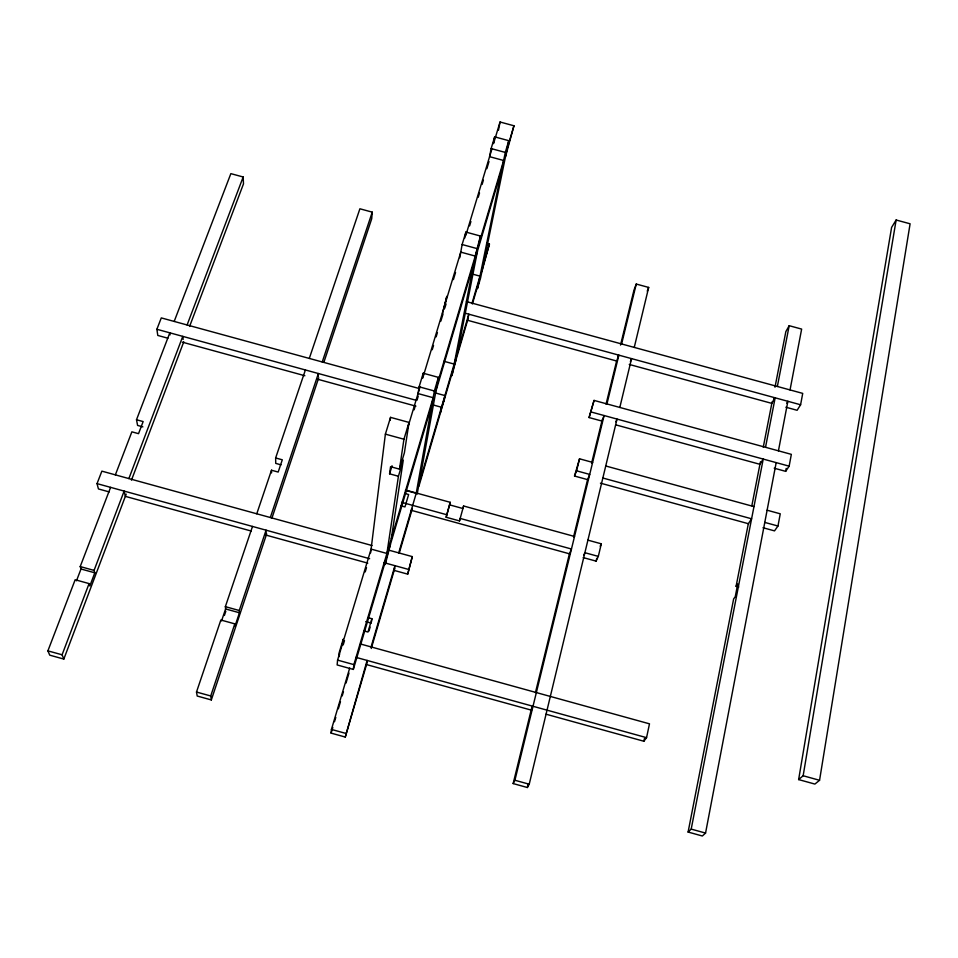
<?xml version="1.0" encoding="UTF-8"?>
<svg xmlns="http://www.w3.org/2000/svg" width="958" height="958" viewBox="0 0 958 958"><rect width="100%" height="100%" fill="white"/><g stroke="black" fill="none" stroke-linecap="round" stroke-linejoin="round"><path stroke-width="1.44" d="M318.272 376.47L318.379 373.524L270.312 517.524M309.29 358.436L359.897 208.784L372.255 212.149L371.704 218.795L323.924 362.148M367.07 662.768L345.263 737.049L331.109 733.121L331.432 729.421L349.73 668.001M391.307 538.647L403.282 460.079L398.42 476.258L386.912 553.461L371.093 549.102L337.575 660.11L337.144 664.948L353.322 669.426L431.998 404.336M342.952 642.088L343.227 639.225L339.156 652.709L338.773 656.913L339.587 654.23M345.263 737.049L367.13 660.433L366.83 662.517M353.322 669.426L353.885 664.624L433.172 397.714L418.059 393.57L419.125 386.804L423.232 373.225L438.417 377.368L417.161 494.124M370.626 552.862L385.379 434.142L390.553 417.365L409.018 422.43L404.384 452.847L399.486 469.145L390.565 466.69L389.583 473.827L398.42 476.258M390.169 420.311L390.553 417.365M371.488 621.67L371.896 618.724L367.752 617.575M386.074 559.053L385.248 564.561L390.445 544.348M399.486 469.145L403.941 439.231L409.018 422.43M422.574 377.32L423.232 373.225M819.557 780.291L910.1 223.789L896.137 220.005L891.599 227.417L798.637 779.584L814.887 784.075L819.557 780.291L803.151 775.752L798.637 779.584M803.151 775.752L896.137 220.005M442.464 313.434L446.847 296.262L443.71 309.326M398.72 552.874L416.215 493.322L434.369 390.984L438.417 377.368M459.756 257.75L462.127 244.529L465.887 232.076L480.437 236.039L478.94 243.667M464.834 237.931L465.887 232.076M371.093 646.925L394.959 565.687L394.181 570.417L407.701 574.141L412.287 556.61L389.211 550.263M762.999 527.726L774.507 530.876L777.968 526.026L780.255 513.811L767.107 510.207M774.22 468.211L785.668 471.348L789.141 466.163L791.344 454.355L594.068 400.408L589.086 417.556L601.911 421.065L604.103 415.533L514.913 780.255L513.165 783.572L527.367 787.512L529.223 784.219L617.024 419.065L615.886 421.831M785.871 407.21L797.104 410.287L800.601 404.767L802.72 393.391L466.462 301.614M785.668 471.348L786.207 468.414M412.287 556.61L407.701 574.141M440.417 412.886L441.494 407.246L432.381 404.755M508.782 140.682L505.297 152.418L477.443 288.657L480.581 277.976L508.782 140.682L494.675 136.85L491.131 148.574L489.586 156.669L503.645 160.489L437.195 384.182M443.829 401.27L444.919 395.57L434.836 392.804M493.37 143.652L494.675 136.85M738.762 587.026L736.103 586.284L737.72 584.033L735.241 596.714L733.636 598.942L688.107 832.047L702.346 835.999L705.555 833.077L776.184 462.618M778.435 450.823L787.871 401.294L786.734 403.15M790.039 389.93L801.642 329.085L789.188 325.696L785.847 331.624L774.986 387.212M498.483 130.144L500.052 122.001L513.955 125.773L505.465 156.813M453.026 369.944L451.901 375.728L456.343 358.627M473.803 263.51L454.164 364.088L443.889 361.274M480.437 236.039L475.252 256.073L460.762 252.122L422.706 378.171M736.103 586.284L748.33 523.703L751.599 518.793L602.845 478.018M751.838 505.728L760.413 461.84M763.263 447.206L772.124 401.845M773.477 400.612L774.028 397.774M688.107 832.047L691.197 829.101L763.227 459.074L759.922 464.307L616.186 424.969M765.514 447.302L775.154 397.821L771.825 403.378L629.226 364.435M777.357 386.469L789.188 325.696M457.517 352.712L477.455 251.176M486.676 243.308L489.43 244.051L481.862 271.713M546 714.189L643.86 741.241L644.435 738.486M643.86 741.241L646.554 737.66L649.488 723.829L360.483 643.992M574.525 536.468L463.588 505.992L459.505 520.913L446.153 517.248L450.236 502.315L405.509 490.029M446.153 517.248L450.236 502.315M583.183 557.58L596.092 561.125L596.75 558.346M596.092 561.125L598.319 556.394L601.301 543.821L587.913 540.144M527.367 787.512L528.062 784.614M619.814 407.449L631.562 358.615L630.388 361.537M634.256 347.407L648.674 287.424L636.256 284.047L633.945 290.238L620.521 345.06M513.165 783.572L531.918 706.98M535.462 692.526L569.423 553.796L571.459 549.018L460.115 518.41L459.505 520.913M573.531 537.019L587.577 479.623L589.709 474.414L576.56 470.809L574.525 476.042L587.482 479.599M591.565 463.349L602.163 420.071M606.043 404.204L616.641 360.926M617.742 358.088L618.425 355.298M606.941 403.929L618.868 355.155L616.617 360.998L467.6 320.295L468.821 314.188L419.82 481.036M621.61 343.958L636.256 284.047M463.588 505.992L462.954 508.53L449.649 504.878M574.525 476.042L579.542 458.81L592.643 462.403M576.56 470.809L579.542 458.81M589.086 417.556L594.068 400.408M472.066 303.147L480.006 276.144L473.743 274.443M483.167 265.366L489.43 244.051M440.955 410.072L444.38 398.432M371.261 648.482L394.744 568.477M399.354 552.766L412.359 508.482M418.886 486.269L467.755 319.768M472.39 303.973L478.713 282.442M371.896 618.724L367.968 632.029L363.8 630.879M368.938 631.071L370.111 627.107M331.109 733.121L332.809 727.409M334.51 721.685L335.791 717.398M338.342 708.812L340.473 701.663M342.174 695.951L343.455 691.652M346.006 683.078L348.987 673.067M507.117 148.813L513.955 125.773M435.986 390.888L502.016 168.428M343.192 644.914L344.485 640.615M365.214 571.914L366.507 567.615M414.107 409.832L415.401 405.545M417.005 400.228L418.215 396.193M432.238 349.742L433.531 345.443M436.118 336.869L437.411 332.57M440.86 321.122L443.027 313.973M444.751 308.248L446.045 303.949M453.385 279.628L455.541 272.479M469.612 225.849L470.905 221.561M478.222 197.276L479.515 193.001M482.102 184.427L483.395 180.14M486.844 168.716L488.999 161.567M389.583 473.827L392.038 465.744M407.569 428.31L420.107 386.769M465.792 235.476L491.933 148.897M493.633 143.281L500.052 122.001M211.323 699.939L210.724 695.975L234.806 623.862L220.855 620.006L196.498 692.035L197.204 696.023L211.323 699.939L266.671 533.881M234.806 623.862L235.009 626.089L239.452 612.773L239.261 610.509L266.073 530.181L266.24 535.175L367.788 563.148M322.235 361.98L372.255 212.149M271.88 518.266L318.715 377.763M221.549 620.916L225.597 608.941L225.358 606.665L252.493 526.445M256.768 513.787L271.497 470.222L278.179 472.054L282.299 459.804L275.641 457.972L305.398 369.968M224.4 615.467L225.825 611.228M63.827 659.068L62.09 654.793L89.082 583.59L75.167 579.746L47.9 650.865L49.744 655.164L63.827 659.068L126.181 494.148M89.082 583.59L89.836 585.961L94.806 572.812L94.076 570.405L124.145 491.083L125.342 496.364L251.319 531.067M128.875 478.581L182.774 336.378L183.146 339.443M187.097 324.978L243.176 176.991L230.854 173.637L174.188 321.433M131.462 480.174L183.78 341.802M189.588 326.427L243.488 183.876L243.176 176.991M76.472 580.811L80.999 569.004L80.209 566.573L110.589 487.347M115.367 474.869L131.869 431.83L138.539 433.663L143.149 421.568L136.503 419.748L169.817 332.833L170.105 334.881M109.2 491.909L98.434 488.951L97.033 483.622L101.871 471.144L372.051 545.533M167.889 338.21L157.795 335.444L156.873 329.277L161.291 317.9L419.005 388.469M647.237 291.136L648.674 287.424M583.817 555.089L584.895 552.706L598.319 556.394M600.175 546.228L601.301 543.821M491.131 148.574L505.297 152.418M462.127 244.529L476.725 248.505M464.606 313.038L800.601 404.767M591.182 412L789.141 466.163M419.125 386.804L434.369 390.984M156.873 329.277L415.616 400.157M182.307 342.162L304.872 375.74M317.852 379.296L415.904 406.168M605.743 465.983L753.97 506.614M764.783 522.409L777.968 526.026M600.427 483.143L748.617 523.775M385.379 434.142L403.941 439.231M405.533 490.388L416.215 493.322M404.635 493.418L408.635 494.52L404.971 506.914L400.959 505.8M142.874 426.873L137.593 425.424L136.503 419.748M281.017 464.846L275.736 463.385L275.641 457.972M401.606 502.327L446.715 514.721M411.042 510.255L570.273 554.035M97.033 483.622L369.632 558.706M384.062 562.681L408.575 569.435M365.788 621.622L371.285 623.143M80.209 566.573L94.076 570.405M225.358 606.665L239.261 610.509M80.999 569.004L94.806 572.812M225.597 608.941L239.452 612.773M355.933 657.344L646.554 737.66M366.124 664.469L531.606 710.213M337.575 660.11L353.885 664.624M47.9 650.865L62.09 654.793M196.498 692.035L210.724 695.975M331.432 729.421L345.706 733.373M514.913 780.255L529.223 784.219M691.197 829.101L705.555 833.077M271.497 470.222L271.557 472.893"/></g></svg>
